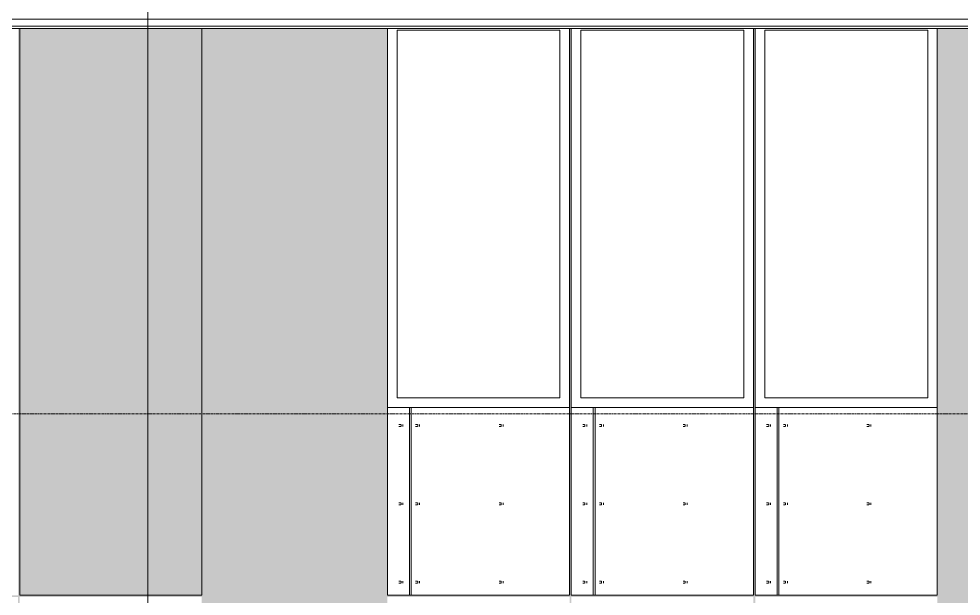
# Model space of a CAD drawing. Header units: inches. Extents: x 9610 to 15331, y -316 to 681.
# Drawn here: x 13984.4 to 14181.2, y 229.9 to 350.5 of the extents above; entities that cross this region are included whole.
import ezdxf

# ---------------------------------------------------------------- set-up
doc = ezdxf.new("R2010")
doc.units = ezdxf.units.IN
doc.header["$MEASUREMENT"] = 0
doc.linetypes.add('Grid Line 1_2_', pattern=[0.875, 0.5, -0.125, 0.125, -0.125])
for name, color, linetype, lineweight in [('A-FLOR-LEVL-1', 51, 'Grid Line 1_2_', 9), ('A-GLAZ-1', 135, 'Continuous', 13), ('A-GLAZ-5', 55, 'Continuous', 9), ('A-WALL-1', 135, 'Continuous', 13), ('A-WALL-PATT-4', 55, 'Continuous', 9), ('G-ANNO-SYMB-1', 111, 'Continuous', 9)]:
    doc.layers.add(name, color=color, linetype=linetype, lineweight=lineweight)

# ---------------------------------------------------------------- blocks, each defined once
blk = doc.blocks.new('Basic Wall _ EXT - FIBER CEMENT - LARGE - ___-2162457-BUILDING SECTION - NORTH_SOUTH AT ELEVATOR AND COURTYARD - LOOKING EAST')
at = {"layer": 'A-WALL-1'}
for p, q in [((-3399.27, 350.46), (-2067.14, 350.46)), ((-3399.27, 349.02), (-2067.14, 349.02)), ((-3399.08, 348.51), (-2066.96, 348.51))]:
    blk.add_line(p, q, dxfattribs=at)
blk = doc.blocks.new('_THE_ WINDOW _ DOOR - hvac panel - 3rd floor-2113389-BUILDING SECTION - NORTH_SOUTH AT ELEVATOR AND COURTYARD - LOOKING EAST')
at = {"layer": 'A-GLAZ-5'}
h = blk.add_hatch(dxfattribs=at)
h.set_pattern_fill('FP_46', color=256, style=0, pattern_type=2)
h.set_pattern_definition([(180, (-3239.137, 294.812), (-1, 1), [0.5, -1.5]), (90, (-3239.387, 294.562), (1, 1), [0.5, -1.5])])
h.paths.add_polyline_path([(-3213.92, 230.12), (-3213.92, 348.51), (-3251.95, 348.51), (-3251.95, 230.12)], flags=0)
at = {"layer": 'A-GLAZ-1'}
for p, q in [((-3251.95, 348.52), (-3251.95, 230.12)), ((-3213.92, 230.12), (-3213.92, 348.52)), ((-3251.95, 230.12), (-3213.92, 230.12))]:
    blk.add_line(p, q, dxfattribs=at)
blk = doc.blocks.new('_THE_ WINDOW _ DOOR - Window - 3rd Floor-2113392-BUILDING SECTION - NORTH_SOUTH AT ELEVATOR AND COURTYARD - LOOKING EAST')
at = {"layer": 'A-GLAZ-5'}
h = blk.add_hatch(dxfattribs=at)
h.set_pattern_fill('FP_48', color=256, style=0, pattern_type=2)
h.set_pattern_definition([(0, (-3135.57, 287.55), (-38.4, 120.38), [0.392, -38.007]), (0, (-3135.57, 287.95), (-38.4, 120.38), [0.392, -38.007]), (0, (-3135.57, 303.91), (-38.4, 120.38), [0.392, -38.007]), (0, (-3135.57, 304.3), (-38.4, 120.38), [0.392, -38.007]), (0, (-3135.57, 320.27), (-38.4, 120.38), [0.392, -38.007]), (0, (-3135.57, 320.66), (-38.4, 120.38), [0.392, -38.007]), (0, (-3135.57, 336.62), (-38.4, 120.38), [0.392, -38.007]), (0, (-3135.57, 337.02), (-38.4, 120.38), [0.392, -38.007]), (0, (-3135.57, 352.98), (-38.4, 120.38), [0.392, -38.007]), (0, (-3135.57, 353.38), (-38.4, 120.38), [0.392, -38.007]), (0, (-3135.57, 369.34), (-38.4, 120.38), [0.392, -38.007]), (0, (-3135.57, 369.73), (-38.4, 120.375), [0.392, -38.007]), (0, (-3135.57, 385.7), (-38.4, 120.375), [0.392, -38.007]), (0, (-3135.57, 386.09), (-38.4, 120.375), [0.392, -38.007]), (0, (-3135.57, 402.05), (-38.4, 120.375), [0.392, -38.007]), (0, (-3135.57, 402.45), (-38.4, 120.375), [0.392, -38.007]), (0, (-3118.12, 287.55), (-38.4, 120.38), [0.392, -38.007]), (0, (-3118.12, 287.95), (-38.4, 120.38), [0.392, -38.007]), (0, (-3118.12, 303.91), (-38.4, 120.38), [0.392, -38.007]), (0, (-3118.12, 304.3), (-38.4, 120.38), [0.392, -38.007]), (0, (-3118.12, 320.27), (-38.4, 120.38), [0.392, -38.007]), (0, (-3118.12, 320.66), (-38.4, 120.38), [0.392, -38.007]), (0, (-3118.12, 336.62), (-38.4, 120.38), [0.392, -38.007]), (0, (-3118.12, 337.02), (-38.4, 120.38), [0.392, -38.007]), (0, (-3118.12, 352.98), (-38.4, 120.38), [0.392, -38.007]), (0, (-3118.12, 353.38), (-38.4, 120.38), [0.392, -38.007]), (0, (-3118.12, 369.34), (-38.4, 120.375), [0.392, -38.007]), (0, (-3118.12, 369.73), (-38.4, 120.375), [0.392, -38.007]), (0, (-3118.12, 385.7), (-38.4, 120.375), [0.392, -38.007]), (0, (-3118.12, 386.09), (-38.4, 120.375), [0.392, -38.007]), (0, (-3118.12, 402.05), (-38.4, 120.375), [0.392, -38.007]), (0, (-3118.12, 402.45), (-38.4, 120.375), [0.392, -38.007]), (0, (-3100.67, 287.55), (-38.4, 120.38), [0.392, -38.007]), (0, (-3100.67, 287.95), (-38.4, 120.38), [0.392, -38.007]), (0, (-3100.67, 303.91), (-38.4, 120.38), [0.392, -38.007]), (0, (-3100.67, 304.3), (-38.4, 120.38), [0.392, -38.007]), (0, (-3100.67, 320.27), (-38.4, 120.38), [0.392, -38.007]), (0, (-3100.67, 320.66), (-38.4, 120.38), [0.392, -38.007]), (0, (-3100.67, 336.62), (-38.4, 120.38), [0.392, -38.007]), (0, (-3100.67, 337.02), (-38.4, 120.38), [0.392, -38.007]), (0, (-3100.67, 352.98), (-38.4, 120.38), [0.392, -38.007]), (0, (-3100.67, 353.38), (-38.4, 120.38), [0.392, -38.007]), (0, (-3100.67, 369.34), (-38.4, 120.375), [0.392, -38.007]), (0, (-3100.67, 369.73), (-38.4, 120.375), [0.392, -38.007]), (0, (-3100.67, 385.7), (-38.4, 120.375), [0.392, -38.007]), (0, (-3100.67, 386.09), (-38.4, 120.375), [0.392, -38.007]), (0, (-3100.67, 402.05), (-38.4, 120.375), [0.392, -38.007]), (0, (-3100.67, 402.45), (-38.4, 120.375), [0.392, -38.007]), (90, (-3137.31, 285), (-38.4, 2e-15), [120, -0.375]), (90, (-3136.936, 285), (-38.4, 2e-15), [120, -0.375]), (90, (-3135.57, 287.554), (-38.4, 2e-15), [0.392, -119.982]), (90, (-3135.57, 303.91), (-38.4, 2e-15), [0.392, -119.982]), (90, (-3135.57, 320.268), (-38.4, 2e-15), [0.392, -119.982]), (90, (-3135.57, 336.625), (-38.4, 2e-15), [0.392, -119.982]), (90, (-3135.57, 352.982), (-38.4, 2e-15), [0.392, -119.982]), (90, (-3135.57, 369.34), (-38.4, 2e-15), [0.392, -119.982]), (90, (-3135.57, 385.697), (-38.4, 2e-15), [0.392, -119.982]), (90, (-3135.57, 402.054), (-38.4, 2e-15), [0.392, -119.982]), (90, (-3135.177, 287.554), (-38.4, 2e-15), [0.392, -119.982]), (90, (-3135.177, 303.91), (-38.4, 2e-15), [0.392, -119.982]), (90, (-3135.177, 320.268), (-38.4, 2e-15), [0.392, -119.982]), (90, (-3135.177, 336.625), (-38.4, 2e-15), [0.392, -119.982]), (90, (-3135.177, 352.982), (-38.4, 2e-15), [0.392, -119.982]), (90, (-3135.177, 369.34), (-38.4, 2e-15), [0.392, -119.982]), (90, (-3135.177, 385.697), (-38.4, 2e-15), [0.392, -119.982]), (90, (-3135.177, 402.054), (-38.4, 2e-15), [0.392, -119.982]), (90, (-3118.12, 287.554), (-38.4, 2e-15), [0.392, -119.982]), (90, (-3118.12, 303.91), (-38.4, 2e-15), [0.392, -119.982]), (90, (-3118.12, 320.268), (-38.4, 2e-15), [0.392, -119.982]), (90, (-3118.12, 336.625), (-38.4, 2e-15), [0.392, -119.982]), (90, (-3118.12, 352.982), (-38.4, 2e-15), [0.392, -119.982]), (90, (-3118.12, 369.34), (-38.4, 2e-15), [0.392, -119.982]), (90, (-3118.12, 385.697), (-38.4, 2e-15), [0.392, -119.982]), (90, (-3118.12, 402.054), (-38.4, 2e-15), [0.392, -119.982]), (90, (-3117.727, 287.554), (-38.4, 2e-15), [0.392, -119.982]), (90, (-3117.727, 303.91), (-38.4, 2e-15), [0.392, -119.982]), (90, (-3117.727, 320.268), (-38.4, 2e-15), [0.392, -119.982]), (90, (-3117.727, 336.625), (-38.4, 2e-15), [0.392, -119.982]), (90, (-3117.727, 352.982), (-38.4, 2e-15), [0.392, -119.982]), (90, (-3117.727, 369.34), (-38.4, 2e-15), [0.392, -119.982]), (90, (-3117.727, 385.697), (-38.4, 2e-15), [0.392, -119.982]), (90, (-3117.727, 402.054), (-38.4, 2e-15), [0.392, -119.982]), (90, (-3100.67, 287.554), (-38.4, 2e-15), [0.392, -119.982]), (90, (-3100.67, 303.91), (-38.4, 2e-15), [0.392, -119.982]), (90, (-3100.67, 320.268), (-38.4, 2e-15), [0.392, -119.982]), (90, (-3100.67, 336.625), (-38.4, 2e-15), [0.392, -119.982]), (90, (-3100.67, 352.982), (-38.4, 2e-15), [0.392, -119.982]), (90, (-3100.67, 369.34), (-38.4, 2e-15), [0.392, -119.982]), (90, (-3100.67, 385.697), (-38.4, 2e-15), [0.392, -119.982]), (90, (-3100.67, 402.054), (-38.4, 2e-15), [0.392, -119.982]), (90, (-3100.277, 287.554), (-38.4, 2e-15), [0.392, -119.982]), (90, (-3100.277, 303.91), (-38.4, 2e-15), [0.392, -119.982]), (90, (-3100.277, 320.268), (-38.4, 2e-15), [0.392, -119.982]), (90, (-3100.277, 336.625), (-38.4, 2e-15), [0.392, -119.982]), (90, (-3100.277, 352.982), (-38.4, 2e-15), [0.392, -119.982]), (90, (-3100.277, 369.34), (-38.4, 2e-15), [0.392, -119.982]), (90, (-3100.277, 385.697), (-38.4, 2e-15), [0.392, -119.982]), (90, (-3100.277, 402.054), (-38.4, 2e-15), [0.392, -119.982]), (180, (-3098.91, 284.62), (-38.4, 120.38), [38.025, -0.375]), (180, (-3098.91, 285), (-38.4, 120.38), [38.025, -0.375])])
h.paths.add_polyline_path([(-3137.31, 230.12), (-3137.31, 269.37), (-3175.34, 269.37), (-3175.34, 230.12)], flags=0)
at = {"layer": 'A-GLAZ-1'}
for p, q in [((-3175.34, 348.52), (-3175.34, 269.37)), ((-3137.31, 269.37), (-3137.31, 348.52)), ((-3173.34, 271.37), (-3173.34, 348.12)), ((-3173.34, 348.12), (-3139.31, 348.12)), ((-3139.31, 348.12), (-3139.31, 271.37)), ((-3139.31, 271.37), (-3173.34, 271.37)), ((-3175.34, 269.37), (-3137.31, 269.37)), ((-3175.34, 269.37), (-3175.34, 230.12)), ((-3137.31, 230.12), (-3137.31, 269.37)), ((-3175.34, 230.12), (-3137.31, 230.12))]:
    blk.add_line(p, q, dxfattribs=at)
blk = doc.blocks.new('_THE_ WINDOW _ DOOR - Window - 3rd Floor-V58-BUILDING SECTION - NORTH_SOUTH AT ELEVATOR AND COURTYARD - LOOKING EAST')
at = {"layer": 'A-GLAZ-5'}
h = blk.add_hatch(dxfattribs=at)
h.set_pattern_fill('FP_49', color=256, style=0, pattern_type=2)
h.set_pattern_definition([(0, (-2943.57, 287.55), (-38.4, 120.38), [0.392, -38.007]), (0, (-2943.57, 287.95), (-38.4, 120.38), [0.392, -38.007]), (0, (-2943.57, 303.91), (-38.4, 120.38), [0.392, -38.007]), (0, (-2943.57, 304.3), (-38.4, 120.38), [0.392, -38.007]), (0, (-2943.57, 320.27), (-38.4, 120.38), [0.392, -38.007]), (0, (-2943.57, 320.66), (-38.4, 120.38), [0.392, -38.007]), (0, (-2943.57, 336.62), (-38.4, 120.38), [0.392, -38.007]), (0, (-2943.57, 337.02), (-38.4, 120.38), [0.392, -38.007]), (0, (-2943.57, 352.98), (-38.4, 120.38), [0.392, -38.007]), (0, (-2943.57, 353.38), (-38.4, 120.38), [0.392, -38.007]), (0, (-2943.57, 369.34), (-38.4, 120.38), [0.392, -38.007]), (0, (-2943.57, 369.73), (-38.4, 120.375), [0.392, -38.007]), (0, (-2943.57, 385.7), (-38.4, 120.375), [0.392, -38.007]), (0, (-2943.57, 386.09), (-38.4, 120.375), [0.392, -38.007]), (0, (-2943.57, 402.05), (-38.4, 120.375), [0.392, -38.007]), (0, (-2943.57, 402.45), (-38.4, 120.375), [0.392, -38.007]), (0, (-2926.12, 287.55), (-38.4, 120.38), [0.392, -38.007]), (0, (-2926.12, 287.95), (-38.4, 120.38), [0.392, -38.007]), (0, (-2926.12, 303.91), (-38.4, 120.38), [0.392, -38.007]), (0, (-2926.12, 304.3), (-38.4, 120.38), [0.392, -38.007]), (0, (-2926.12, 320.27), (-38.4, 120.38), [0.392, -38.007]), (0, (-2926.12, 320.66), (-38.4, 120.38), [0.392, -38.007]), (0, (-2926.12, 336.62), (-38.4, 120.38), [0.392, -38.007]), (0, (-2926.12, 337.02), (-38.4, 120.38), [0.392, -38.007]), (0, (-2926.12, 352.98), (-38.4, 120.38), [0.392, -38.007]), (0, (-2926.12, 353.38), (-38.4, 120.38), [0.392, -38.007]), (0, (-2926.12, 369.34), (-38.4, 120.375), [0.392, -38.007]), (0, (-2926.12, 369.73), (-38.4, 120.375), [0.392, -38.007]), (0, (-2926.12, 385.7), (-38.4, 120.375), [0.392, -38.007]), (0, (-2926.12, 386.09), (-38.4, 120.375), [0.392, -38.007]), (0, (-2926.12, 402.05), (-38.4, 120.375), [0.392, -38.007]), (0, (-2926.12, 402.45), (-38.4, 120.375), [0.392, -38.007]), (0, (-2908.67, 287.55), (-38.4, 120.38), [0.392, -38.007]), (0, (-2908.67, 287.95), (-38.4, 120.38), [0.392, -38.007]), (0, (-2908.67, 303.91), (-38.4, 120.38), [0.392, -38.007]), (0, (-2908.67, 304.3), (-38.4, 120.38), [0.392, -38.007]), (0, (-2908.67, 320.27), (-38.4, 120.38), [0.392, -38.007]), (0, (-2908.67, 320.66), (-38.4, 120.38), [0.392, -38.007]), (0, (-2908.67, 336.62), (-38.4, 120.38), [0.392, -38.007]), (0, (-2908.67, 337.02), (-38.4, 120.38), [0.392, -38.007]), (0, (-2908.67, 352.98), (-38.4, 120.38), [0.392, -38.007]), (0, (-2908.67, 353.38), (-38.4, 120.38), [0.392, -38.007]), (0, (-2908.67, 369.34), (-38.4, 120.375), [0.392, -38.007]), (0, (-2908.67, 369.73), (-38.4, 120.375), [0.392, -38.007]), (0, (-2908.67, 385.7), (-38.4, 120.375), [0.392, -38.007]), (0, (-2908.67, 386.09), (-38.4, 120.375), [0.392, -38.007]), (0, (-2908.67, 402.05), (-38.4, 120.375), [0.392, -38.007]), (0, (-2908.67, 402.45), (-38.4, 120.375), [0.392, -38.007]), (90, (-2945.31, 285), (-38.4, 2e-15), [120, -0.375]), (90, (-2944.936, 285), (-38.4, 2e-15), [120, -0.375]), (90, (-2943.57, 287.554), (-38.4, 2e-15), [0.392, -119.982]), (90, (-2943.57, 303.91), (-38.4, 2e-15), [0.392, -119.982]), (90, (-2943.57, 320.268), (-38.4, 2e-15), [0.392, -119.982]), (90, (-2943.57, 336.625), (-38.4, 2e-15), [0.392, -119.982]), (90, (-2943.57, 352.982), (-38.4, 2e-15), [0.392, -119.982]), (90, (-2943.57, 369.34), (-38.4, 2e-15), [0.392, -119.982]), (90, (-2943.57, 385.697), (-38.4, 2e-15), [0.392, -119.982]), (90, (-2943.57, 402.054), (-38.4, 2e-15), [0.392, -119.982]), (90, (-2943.177, 287.554), (-38.4, 2e-15), [0.392, -119.982]), (90, (-2943.177, 303.91), (-38.4, 2e-15), [0.392, -119.982]), (90, (-2943.177, 320.268), (-38.4, 2e-15), [0.392, -119.982]), (90, (-2943.177, 336.625), (-38.4, 2e-15), [0.392, -119.982]), (90, (-2943.177, 352.982), (-38.4, 2e-15), [0.392, -119.982]), (90, (-2943.177, 369.34), (-38.4, 2e-15), [0.392, -119.982]), (90, (-2943.177, 385.697), (-38.4, 2e-15), [0.392, -119.982]), (90, (-2943.177, 402.054), (-38.4, 2e-15), [0.392, -119.982]), (90, (-2926.12, 287.554), (-38.4, 2e-15), [0.392, -119.982]), (90, (-2926.12, 303.91), (-38.4, 2e-15), [0.392, -119.982]), (90, (-2926.12, 320.268), (-38.4, 2e-15), [0.392, -119.982]), (90, (-2926.12, 336.625), (-38.4, 2e-15), [0.392, -119.982]), (90, (-2926.12, 352.982), (-38.4, 2e-15), [0.392, -119.982]), (90, (-2926.12, 369.34), (-38.4, 2e-15), [0.392, -119.982]), (90, (-2926.12, 385.697), (-38.4, 2e-15), [0.392, -119.982]), (90, (-2926.12, 402.054), (-38.4, 2e-15), [0.392, -119.982]), (90, (-2925.727, 287.554), (-38.4, 2e-15), [0.392, -119.982]), (90, (-2925.727, 303.91), (-38.4, 2e-15), [0.392, -119.982]), (90, (-2925.727, 320.268), (-38.4, 2e-15), [0.392, -119.982]), (90, (-2925.727, 336.625), (-38.4, 2e-15), [0.392, -119.982]), (90, (-2925.727, 352.982), (-38.4, 2e-15), [0.392, -119.982]), (90, (-2925.727, 369.34), (-38.4, 2e-15), [0.392, -119.982]), (90, (-2925.727, 385.697), (-38.4, 2e-15), [0.392, -119.982]), (90, (-2925.727, 402.054), (-38.4, 2e-15), [0.392, -119.982]), (90, (-2908.67, 287.554), (-38.4, 2e-15), [0.392, -119.982]), (90, (-2908.67, 303.91), (-38.4, 2e-15), [0.392, -119.982]), (90, (-2908.67, 320.268), (-38.4, 2e-15), [0.392, -119.982]), (90, (-2908.67, 336.625), (-38.4, 2e-15), [0.392, -119.982]), (90, (-2908.67, 352.982), (-38.4, 2e-15), [0.392, -119.982]), (90, (-2908.67, 369.34), (-38.4, 2e-15), [0.392, -119.982]), (90, (-2908.67, 385.697), (-38.4, 2e-15), [0.392, -119.982]), (90, (-2908.67, 402.054), (-38.4, 2e-15), [0.392, -119.982]), (90, (-2908.277, 287.554), (-38.4, 2e-15), [0.392, -119.982]), (90, (-2908.277, 303.91), (-38.4, 2e-15), [0.392, -119.982]), (90, (-2908.277, 320.268), (-38.4, 2e-15), [0.392, -119.982]), (90, (-2908.277, 336.625), (-38.4, 2e-15), [0.392, -119.982]), (90, (-2908.277, 352.982), (-38.4, 2e-15), [0.392, -119.982]), (90, (-2908.277, 369.34), (-38.4, 2e-15), [0.392, -119.982]), (90, (-2908.277, 385.697), (-38.4, 2e-15), [0.392, -119.982]), (90, (-2908.277, 402.054), (-38.4, 2e-15), [0.392, -119.982]), (180, (-2906.91, 284.62), (-38.4, 120.38), [38.025, -0.375]), (180, (-2906.91, 285), (-38.4, 120.38), [38.025, -0.375])])
h.paths.add_polyline_path([(-2945.31, 230.12), (-2945.31, 269.37), (-2983.34, 269.37), (-2983.34, 230.12)], flags=0)
at = {"layer": 'A-GLAZ-1'}
for p, q in [((-2983.34, 348.52), (-2983.34, 269.37)), ((-2945.31, 269.37), (-2945.31, 348.53)), ((-2981.34, 271.37), (-2981.34, 348.12)), ((-2981.34, 348.12), (-2947.31, 348.12)), ((-2947.31, 348.12), (-2947.31, 271.37)), ((-2947.31, 271.37), (-2981.34, 271.37)), ((-2983.34, 269.37), (-2945.31, 269.37)), ((-2983.34, 269.37), (-2983.34, 230.12)), ((-2945.31, 230.12), (-2945.31, 269.37)), ((-2983.34, 230.12), (-2945.31, 230.12))]:
    blk.add_line(p, q, dxfattribs=at)

msp = doc.modelspace()

# ---------------------------------------------------------------- hatches: boundary and pattern name
at = {"layer": 'A-WALL-PATT-4'}
h = msp.add_hatch(dxfattribs=at)
h.set_pattern_fill('FP_38', color=256, style=0, pattern_type=2)
h.set_pattern_definition([(0, (15061.12, 112.3), (-38.4, 120.375), [0.392, -38.007]), (0, (15061.12, 112.7), (-38.4, 120.375), [0.392, -38.007]), (0, (15061.12, 128.66), (-38.4, 120.375), [0.392, -38.007]), (0, (15061.12, 129.05), (-38.4, 120.375), [0.392, -38.007]), (0, (15061.12, 145.02), (-38.4, 120.375), [0.392, -38.007]), (0, (15061.12, 145.41), (-38.4, 120.375), [0.392, -38.007]), (0, (15061.12, 161.38), (-38.4, 120.375), [0.392, -38.007]), (0, (15061.12, 161.77), (-38.4, 120.375), [0.392, -38.007]), (0, (15061.12, 177.73), (-38.4, 120.375), [0.392, -38.007]), (0, (15061.12, 178.12), (-38.4, 120.375), [0.392, -38.007]), (0, (15061.12, 194.09), (-38.4, 120.375), [0.392, -38.007]), (0, (15061.12, 194.48), (-38.4, 120.375), [0.392, -38.007]), (0, (15061.12, 210.45), (-38.4, 120.375), [0.392, -38.007]), (0, (15061.12, 210.84), (-38.4, 120.375), [0.392, -38.007]), (0, (15061.12, 226.8), (-38.4, 120.375), [0.392, -38.007]), (0, (15061.12, 227.2), (-38.4, 120.375), [0.392, -38.007]), (0, (15078.57, 112.3), (-38.4, 120.375), [0.392, -38.007]), (0, (15078.57, 112.7), (-38.4, 120.375), [0.392, -38.007]), (0, (15078.57, 128.66), (-38.4, 120.375), [0.392, -38.007]), (0, (15078.57, 129.05), (-38.4, 120.375), [0.392, -38.007]), (0, (15078.57, 145.02), (-38.4, 120.375), [0.392, -38.007]), (0, (15078.57, 145.41), (-38.4, 120.375), [0.392, -38.007]), (0, (15078.57, 161.38), (-38.4, 120.375), [0.392, -38.007]), (0, (15078.57, 161.77), (-38.4, 120.375), [0.392, -38.007]), (0, (15078.57, 177.73), (-38.4, 120.375), [0.392, -38.007]), (0, (15078.57, 178.12), (-38.4, 120.375), [0.392, -38.007]), (0, (15078.57, 194.09), (-38.4, 120.375), [0.392, -38.007]), (0, (15078.57, 194.48), (-38.4, 120.375), [0.392, -38.007]), (0, (15078.57, 210.45), (-38.4, 120.375), [0.392, -38.007]), (0, (15078.57, 210.84), (-38.4, 120.375), [0.392, -38.007]), (0, (15078.57, 226.8), (-38.4, 120.375), [0.392, -38.007]), (0, (15078.57, 227.2), (-38.4, 120.375), [0.392, -38.007]), (0, (15096.02, 112.3), (-38.4, 120.375), [0.392, -38.007]), (0, (15096.02, 112.7), (-38.4, 120.375), [0.392, -38.007]), (0, (15096.02, 128.66), (-38.4, 120.375), [0.392, -38.007]), (0, (15096.02, 129.05), (-38.4, 120.375), [0.392, -38.007]), (0, (15096.02, 145.02), (-38.4, 120.375), [0.392, -38.007]), (0, (15096.02, 145.41), (-38.4, 120.375), [0.392, -38.007]), (0, (15096.02, 161.38), (-38.4, 120.375), [0.392, -38.007]), (0, (15096.02, 161.77), (-38.4, 120.375), [0.392, -38.007]), (0, (15096.02, 177.73), (-38.4, 120.375), [0.392, -38.007]), (0, (15096.02, 178.12), (-38.4, 120.375), [0.392, -38.007]), (0, (15096.02, 194.09), (-38.4, 120.375), [0.392, -38.007]), (0, (15096.02, 194.48), (-38.4, 120.375), [0.392, -38.007]), (0, (15096.02, 210.45), (-38.4, 120.375), [0.392, -38.007]), (0, (15096.02, 210.84), (-38.4, 120.375), [0.392, -38.007]), (0, (15096.02, 226.8), (-38.4, 120.375), [0.392, -38.007]), (0, (15096.02, 227.2), (-38.4, 120.375), [0.392, -38.007]), (90, (15059.38, 109.75), (-38.4, 2e-15), [120, -0.375]), (90, (15059.755, 109.75), (-38.4, 2e-15), [120, -0.375]), (90, (15061.12, 112.304), (-38.4, 2e-15), [0.392, -119.982]), (90, (15061.12, 128.66), (-38.4, 2e-15), [0.392, -119.982]), (90, (15061.12, 145.018), (-38.4, 2e-15), [0.392, -119.982]), (90, (15061.12, 161.375), (-38.4, 2e-15), [0.392, -119.982]), (90, (15061.12, 177.732), (-38.4, 2e-15), [0.392, -119.982]), (90, (15061.12, 194.09), (-38.4, 2e-15), [0.392, -119.982]), (90, (15061.12, 210.447), (-38.4, 2e-15), [0.392, -119.982]), (90, (15061.12, 226.804), (-38.4, 2e-15), [0.392, -119.982]), (90, (15061.514, 112.304), (-38.4, 2e-15), [0.392, -119.982]), (90, (15061.514, 128.66), (-38.4, 2e-15), [0.392, -119.982]), (90, (15061.514, 145.018), (-38.4, 2e-15), [0.392, -119.982]), (90, (15061.514, 161.375), (-38.4, 2e-15), [0.392, -119.982]), (90, (15061.514, 177.732), (-38.4, 2e-15), [0.392, -119.982]), (90, (15061.514, 194.09), (-38.4, 2e-15), [0.392, -119.982]), (90, (15061.514, 210.447), (-38.4, 2e-15), [0.392, -119.982]), (90, (15061.514, 226.804), (-38.4, 2e-15), [0.392, -119.982]), (90, (15078.57, 112.304), (-38.4, 2e-15), [0.392, -119.982]), (90, (15078.57, 128.66), (-38.4, 2e-15), [0.392, -119.982]), (90, (15078.57, 145.018), (-38.4, 2e-15), [0.392, -119.982]), (90, (15078.57, 161.375), (-38.4, 2e-15), [0.392, -119.982]), (90, (15078.57, 177.732), (-38.4, 2e-15), [0.392, -119.982]), (90, (15078.57, 194.09), (-38.4, 2e-15), [0.392, -119.982]), (90, (15078.57, 210.447), (-38.4, 2e-15), [0.392, -119.982]), (90, (15078.57, 226.804), (-38.4, 2e-15), [0.392, -119.982]), (90, (15078.964, 112.304), (-38.4, 2e-15), [0.392, -119.982]), (90, (15078.964, 128.66), (-38.4, 2e-15), [0.392, -119.982]), (90, (15078.964, 145.018), (-38.4, 2e-15), [0.392, -119.982]), (90, (15078.964, 161.375), (-38.4, 2e-15), [0.392, -119.982]), (90, (15078.964, 177.732), (-38.4, 2e-15), [0.392, -119.982]), (90, (15078.964, 194.09), (-38.4, 2e-15), [0.392, -119.982]), (90, (15078.964, 210.447), (-38.4, 2e-15), [0.392, -119.982]), (90, (15078.964, 226.804), (-38.4, 2e-15), [0.392, -119.982]), (90, (15096.02, 112.304), (-38.4, 2e-15), [0.392, -119.982]), (90, (15096.02, 128.66), (-38.4, 2e-15), [0.392, -119.982]), (90, (15096.02, 145.018), (-38.4, 2e-15), [0.392, -119.982]), (90, (15096.02, 161.375), (-38.4, 2e-15), [0.392, -119.982]), (90, (15096.02, 177.732), (-38.4, 2e-15), [0.392, -119.982]), (90, (15096.02, 194.09), (-38.4, 2e-15), [0.392, -119.982]), (90, (15096.02, 210.447), (-38.4, 2e-15), [0.392, -119.982]), (90, (15096.02, 226.804), (-38.4, 2e-15), [0.392, -119.982]), (90, (15096.414, 112.304), (-38.4, 2e-15), [0.392, -119.982]), (90, (15096.414, 128.66), (-38.4, 2e-15), [0.392, -119.982]), (90, (15096.414, 145.018), (-38.4, 2e-15), [0.392, -119.982]), (90, (15096.414, 161.375), (-38.4, 2e-15), [0.392, -119.982]), (90, (15096.414, 177.732), (-38.4, 2e-15), [0.392, -119.982]), (90, (15096.414, 194.09), (-38.4, 2e-15), [0.392, -119.982]), (90, (15096.414, 210.447), (-38.4, 2e-15), [0.392, -119.982]), (90, (15096.414, 226.804), (-38.4, 2e-15), [0.392, -119.982]), (180, (15097.78, 109.38), (-38.4, 120.375), [38.025, -0.375]), (180, (15097.78, 109.75), (-38.4, 120.375), [38.025, -0.375])])
h.paths.add_polyline_path([(14675.75, 109.75), (14675.76, 229.75), (14713.78, 229.75), (14713.78, 109.75), (14752.55, 109.75), (14752.55, 229.75), (14790.58, 229.75), (14790.58, 109.75), (14829.35, 109.75), (14829.35, 229.75), (14867.38, 229.75), (14867.38, 109.75), (14867.75, 109.75), (14867.76, 229.75), (14905.78, 229.75), (14905.78, 109.75), (14982.95, 109.75), (14982.95, 229.75), (15020.98, 229.75), (15020.98, 109.75), (15053.57, 109.75), (15053.57, 348.51), (15020.98, 348.51), (15020.98, 230.12), (14982.95, 230.12), (14982.95, 348.51), (14905.78, 348.51), (14905.78, 230.12), (14790.95, 230.12), (14790.95, 310), (14829.35, 310), (14829.35, 348.51), (14790.58, 348.51), (14790.58, 230.12), (14752.55, 230.12), (14752.55, 348.51), (14713.78, 348.51), (14713.78, 230.12), (14675.75, 230.12), (14675.75, 348.51), (14675.38, 348.51), (14675.38, 230.12), (14637.35, 230.12), (14637.35, 348.51), (14560.18, 348.51), (14560.18, 230.12), (14522.15, 230.12), (14522.15, 348.51), (14521.78, 348.51), (14521.78, 230.12), (14483.75, 230.12), (14483.75, 348.51), (14444.98, 348.51), (14444.98, 230.12), (14406.95, 230.12), (14406.95, 348.51), (14406.58, 348.51), (14406.58, 230.12), (14368.55, 230.12), (14368.55, 348.51), (14329.78, 348.51), (14329.78, 310), (14368.37, 310), (14368.37, 230.12), (14253.35, 230.12), (14253.35, 348.51), (14176.18, 348.51), (14176.18, 230.12), (14138.15, 230.12), (14138.15, 348.51), (14137.78, 348.51), (14137.78, 230.12), (14099.75, 230.12), (14099.75, 348.51), (14099.38, 348.51), (14099.38, 230.12), (14061.35, 230.12), (14061.35, 348.51), (14022.58, 348.51), (14022.58, 230.12), (13984.55, 230.12), (13984.55, 348.51), (13984.18, 348.51), (13984.18, 230.12), (13946.15, 230.12), (13946.15, 348.51), (13907.57, 348.51), (13907.57, 230.12), (13869.54, 230.12), (13869.54, 348.51), (13830.58, 348.51), (13830.58, 310), (13869.17, 310), (13869.17, 230.12), (13754.15, 230.12), (13754.15, 348.51), (13722.37, 348.55), (13722.06, 348.88), (13722.09, 348.9), (13722.28, 348.9), (13722.19, 349.06), (13722.19, 350.44), (13721.44, 350.5), (13721.44, 230.12), (13718.69, 230.12), (13718.69, 109.75), (13754.15, 109.75), (13754.15, 229.75), (13792.18, 229.75), (13792.18, 109.75), (13792.55, 109.75), (13792.55, 229.75), (13830.58, 229.75), (13830.58, 109.75), (13869.54, 109.75), (13869.54, 229.75), (13907.57, 229.75), (13907.57, 109.75), (13946.15, 109.75), (13946.15, 229.75), (13984.18, 229.75), (13984.18, 109.75), (13984.55, 109.75), (13984.55, 229.75), (14022.58, 229.75), (14022.58, 109.75), (14022.77, 109.75), (14022.77, 178), (14061.35, 178), (14061.35, 229.75), (14099.38, 229.75), (14099.38, 178), (14099.75, 178), (14099.75, 229.75), (14137.78, 229.75), (14137.78, 109.75), (14138.15, 109.75), (14138.15, 229.75), (14176.18, 229.75), (14176.18, 109.75), (14214.95, 109.75), (14214.95, 229.75), (14252.98, 229.75), (14252.98, 109.75), (14291.75, 109.75), (14291.75, 229.75), (14329.78, 229.75), (14329.78, 109.75), (14368.55, 109.75), (14368.55, 229.75), (14406.58, 229.75), (14406.58, 109.75), (14406.95, 109.75), (14406.95, 229.75), (14444.98, 229.75), (14444.98, 109.75), (14445.17, 109.75), (14445.17, 178), (14483.75, 178), (14483.75, 229.75), (14521.78, 229.75), (14521.78, 178), (14559.99, 178), (14559.99, 109.75), (14560.55, 109.75), (14560.55, 229.75), (14598.58, 229.75), (14598.58, 109.75), (14637.35, 109.75), (14637.35, 229.75), (14675.38, 229.75), (14675.38, 109.75)], flags=0)
h.paths.add_polyline_path([(13719.12, 109.81), (13719.12, 230.06), (13720.69, 230.05), (13720.69, 109.81), (13719.69, 109.81)], flags=0)
h.paths.add_polyline_path([(13712.57, 136), (13713.19, 136), (13713.19, 230.12), (13712.57, 230.12), (13712.57, 139.25)], flags=0)
h.paths.add_polyline_path([(13792.18, 310), (13792.55, 310), (13792.55, 348.51), (13792.18, 348.51), (13792.18, 343.62)], flags=0)
h.paths.add_polyline_path([(14867.38, 310), (14867.75, 310), (14867.75, 348.51), (14867.38, 348.47), (14867.38, 343.12)], flags=0)
h.paths.add_polyline_path([(14291.75, 310), (14291.75, 348.51), (14291.38, 348.51), (14291.38, 310), (14291.57, 310)], flags=0)

# ---------------------------------------------------------------- linework, layer by layer
at = {"layer": 'A-FLOR-LEVL-1'}
msp.add_line((12953.53, 268), (15306.53, 268), dxfattribs=at)
at = {"layer": 'A-WALL-1'}
for p, q in [((13984.55, 230.12), (13984.55, 348.52)), ((14022.58, 348.52), (14022.58, 230.12)), ((14061.35, 230.12), (14061.35, 269.37)), ((14099.38, 269.37), (14099.38, 230.12)), ((14099.75, 230.12), (14099.75, 269.37)), ((14137.78, 269.37), (14137.78, 230.12)), ((14138.15, 230.12), (14138.15, 269.37)), ((14176.18, 269.37), (14176.18, 230.12)), ((14022.58, 230.12), (13984.55, 230.12)), ((14099.38, 230.12), (14061.35, 230.12)), ((14137.78, 230.12), (14099.75, 230.12)), ((14176.18, 230.12), (14138.15, 230.12))]:
    msp.add_line(p, q, dxfattribs=at)
at = {"layer": 'G-ANNO-SYMB-1'}
msp.add_line((14011.34, 526.95), (14011.34, -183.08), dxfattribs=at)

# ---------------------------------------------------------------- block references
at = {"layer": 'A-GLAZ-1'}
for name, p in [('_THE_ WINDOW _ DOOR - hvac panel - 3rd floor-2113389-BUILDING SECTION - NORTH_SOUTH AT ELEVATOR AND COURTYARD - LOOKING EAST', (17236.5, 0)), ('_THE_ WINDOW _ DOOR - Window - 3rd Floor-2113392-BUILDING SECTION - NORTH_SOUTH AT ELEVATOR AND COURTYARD - LOOKING EAST', (17236.69, 0)), ('_THE_ WINDOW _ DOOR - Window - 3rd Floor-2113392-BUILDING SECTION - NORTH_SOUTH AT ELEVATOR AND COURTYARD - LOOKING EAST', (17275.09, 0)), ('_THE_ WINDOW _ DOOR - Window - 3rd Floor-V58-BUILDING SECTION - NORTH_SOUTH AT ELEVATOR AND COURTYARD - LOOKING EAST', (17121.49, 0))]:
    msp.add_blockref(name, p, dxfattribs=at)
at = {"layer": 'A-WALL-1'}
msp.add_blockref('Basic Wall _ EXT - FIBER CEMENT - LARGE - ___-2162457-BUILDING SECTION - NORTH_SOUTH AT ELEVATOR AND COURTYARD - LOOKING EAST', (17121.49, 0), dxfattribs=at)

doc.saveas('drawing.dxf')
